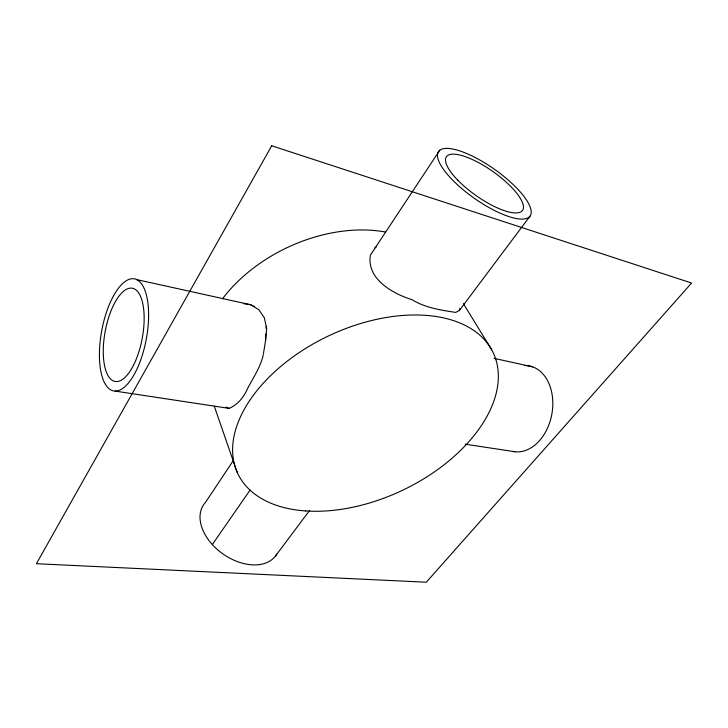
<?xml version="1.0" encoding="UTF-8"?>
<svg xmlns="http://www.w3.org/2000/svg" width="728" height="728" viewBox="0 0 728 728"><rect width="100%" height="100%" fill="white"/><g stroke="black" fill="none" stroke-linecap="round" stroke-linejoin="round"><path stroke-width="1.09" d="M263.472 353.499L265.538 340.731L265.838 334.043M266.093 328.464L266.193 326.235M265.538 340.731L266.648 328.31L264.328 317.745L258.859 309.719L250.669 304.75L136.727 279.607A57.002 22.677 -79.5 0 0 99.418 353.844A57.002 22.677 -79.5 0 0 135.909 371.235A57.002 22.677 -79.5 0 0 136.727 279.607M439.785 150.196L370.379 255.155C366.421 278.988 392.72 293.712 412.112 299.718C425.343 307.908 440.795 310.083 455.701 312.421L459.368 310.474L459.85 308.372M263.309 354.5C260.442 368.55 251.469 379.761 245.7 392.456C241.842 399.372 236.409 405.469 228.983 408.363L115.133 391.091M233.042 460.979L205.405 502.52A44.144 29.302 35.2 0 0 222.431 553.553A44.144 29.302 35.2 0 0 276.84 553.972M212.33 544.544L250.141 489.971M275.639 555.801L309.7 510.319M459.368 310.474L530.02 216.143A56.011 17.663 35.2 0 0 470.515 155.219A56.011 17.663 35.2 0 0 452.443 179.907A56.011 17.663 35.2 0 0 530.02 216.143M374.729 247.993L376.349 246.792M465.174 444.189L515.715 451.851A43.534 31.058 -79.5 0 0 552.497 409.6A43.534 31.058 -79.5 0 0 524.715 365.556M243.598 303.64L250.669 304.75L254.627 306.588M494.03 358.349L532.714 366.876M226.026 407.107L228.983 408.363M463.381 303.612L491.709 349.822M214.241 406.088L237.128 472.217M222.477 298.817A130.949 88.452 -25.3 0 1 385.585 232.05M514.705 451.751A43.534 31.058 -79.5 0 1 512.694 451.415M271.717 145.782L36.4 563.718L426.299 582.218L691.6 283.037L271.717 145.782M305.642 510.947A141.296 85.595 -25.3 0 0 498.134 371.298A141.296 85.595 -25.3 0 0 292.629 357.157A141.296 85.595 -25.3 0 0 305.642 510.947M133.461 365.329A47.402 18.846 -79.5 0 0 134.416 288.925A47.402 18.846 -79.5 0 0 103.267 350.268A47.402 18.846 -79.5 0 0 133.461 365.329M457.739 180.125A46.574 14.687 35.2 0 0 522.404 210.574A46.574 14.687 35.2 0 0 473.273 159.96A46.574 14.687 35.2 0 0 457.739 180.125"/></g></svg>
